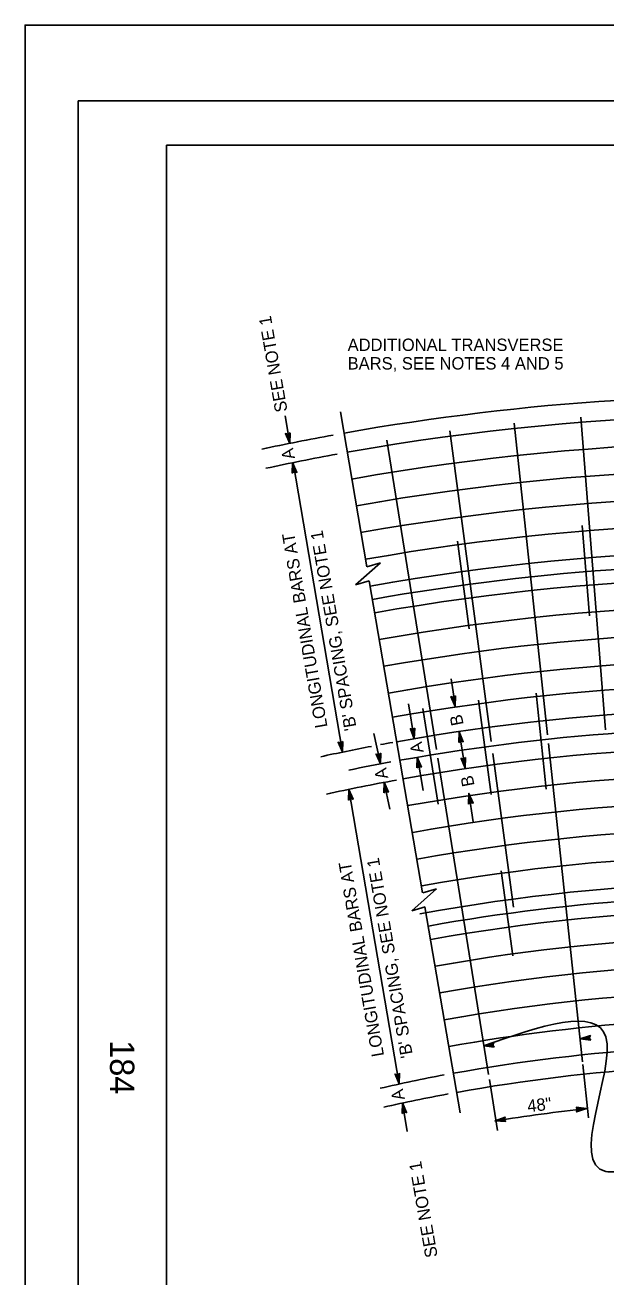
# Model space of a CAD drawing. Extents: x -893 to 867, y -474 to 712.
# Drawn here: x -893 to -565, y 3 to 712 of the extents above; entities that cross this region are included whole.
import ezdxf

# ---------------------------------------------------------------- set-up
doc = ezdxf.new("R2010")
doc.units = 0
for name, color, linetype in [('border_PLOTTING-ELEMENTS', 7, 'Continuous'), ('border_rw_22x34_Cut_Lines', 7, 'Continuous'), ('border_SHEET', 7, 'Continuous'), ('border_WITHIN-BORDER-anno', 7, 'Continuous'), ('rd_PAVEMENT', 7, 'Continuous'), ('rd_PAVEMENT-anno', 7, 'Continuous'), ('STR_Concrete A', 7, 'Continuous'), ('STR_Reinforcement A', 7, 'Continuous'), ('STR_Reinforcement B', 7, 'Continuous'), ('STR_Reinforcement C', 7, 'Continuous'), ('STR_Reinforcement D', 7, 'Continuous'), ('STR_Reinforcement E', 7, 'Continuous')]:
    doc.layers.add(name, color=color, linetype=linetype)

msp = doc.modelspace()

# ---------------------------------------------------------------- linework, layer by layer
at = {"layer": 'border_PLOTTING-ELEMENTS'}
for points in [[(-893.45, -474.04), (866.55, -474.04), (866.55, 711.96), (-893.45, 711.96)], [(-863.45, 668.96), (836.55, 668.96), (836.55, -431.04), (-863.45, -431.04)]]:
    msp.add_lwpolyline(points, close=True, dxfattribs=at)
at = {"layer": 'border_rw_22x34_Cut_Lines'}
msp.add_lwpolyline([(-863.45, 668.96), (836.55, 668.96), (836.55, -431.04), (-863.45, -431.04)], close=True, dxfattribs=at)
at = {"layer": 'border_SHEET'}
for p, q in [((-813.45, 643.96), (811.55, 643.96)), ((-813.45, -406.04), (-813.45, 643.96))]:
    msp.add_line(p, q, dxfattribs=at)
at = {"layer": 'rd_PAVEMENT'}
for p, q in [((-692.18, 407.47), (-706.27, 394.92)), ((-699.9, 405.14), (-692.18, 407.47)), ((-706.27, 394.92), (-698.55, 397.25)), ((-660.46, 222.85), (-674.55, 210.3)), ((-668.18, 220.52), (-660.46, 222.85)), ((-674.55, 210.3), (-666.83, 212.63))]:
    msp.add_line(p, q, dxfattribs=at)
at = {"layer": 'rd_PAVEMENT-anno'}
for p, q in [((-746.26, 490.72), (-743.58, 475.05)), ((-741.72, 464.15), (-713.72, 300.2)), ((-652.23, 341.63), (-649.75, 325.67)), ((-676.4, 327.44), (-673.08, 307.82)), ((-695.88, 310.72), (-692.29, 293.52)), ((-647.61, 311.87), (-644.31, 290.63)), ((-671.3, 297.28), (-668.13, 278.53)), ((-710.12, 279.11), (-681.61, 112.19)), ((-690.1, 283.06), (-686.93, 267.89)), ((-642.19, 276.95), (-639.67, 260.73)), ((-574.36, 92.98), (-577.58, 123.19)), ((-630.54, 114.8), (-625.9, 85.86)), ((-679.78, 101.45), (-677.03, 85.36))]:
    msp.add_line(p, q, dxfattribs=at)
for points in [[(-743.42, 481.1), (-743.61, 475.06), (-746, 480.61), (-745.62, 480.47), (-743.87, 476.4), (-743.72, 480.83), (-744.03, 480.56), (-744.11, 477.73), (-745.23, 480.33), (-744.85, 480.19), (-744.37, 479.06), (-744.33, 480.29), (-744.57, 480.08), (-746, 480.61), (-744.57, 480.08)], [(-742.14, 458.12), (-741.95, 464.17), (-739.56, 458.62), (-739.94, 458.76), (-741.69, 462.83), (-741.84, 458.39), (-741.53, 458.66), (-741.45, 461.5), (-740.32, 458.9), (-740.71, 459.04), (-741.19, 460.16), (-741.23, 458.93), (-740.99, 459.14), (-739.56, 458.62), (-740.99, 459.14)], [(-649.71, 332.08), (-649.9, 326.03), (-652.3, 331.59), (-651.91, 331.45), (-650.16, 327.38), (-650.02, 331.81), (-650.32, 331.54), (-650.41, 328.71), (-651.53, 331.31), (-651.15, 331.17), (-650.66, 330.04), (-650.63, 331.27), (-650.86, 331.06), (-652.3, 331.59), (-650.86, 331.06)], [(-672.67, 313.83), (-673.1, 307.79), (-675.27, 313.44), (-674.89, 313.29), (-673.31, 309.15), (-672.99, 313.57), (-673.3, 313.31), (-673.5, 310.48), (-674.52, 313.13), (-674.14, 312.97), (-673.7, 311.83), (-673.62, 313.06), (-673.86, 312.86), (-675.27, 313.44), (-673.86, 312.86)], [(-713.6, 306.29), (-713.79, 300.24), (-716.18, 305.8), (-715.8, 305.66), (-714.05, 301.59), (-713.91, 306.02), (-714.21, 305.75), (-714.3, 302.92), (-715.42, 305.52), (-715.04, 305.38), (-714.55, 304.25), (-714.51, 305.48), (-714.75, 305.27), (-716.18, 305.8), (-714.75, 305.27)], [(-647.88, 305.6), (-647.69, 311.65), (-645.3, 306.09), (-645.68, 306.23), (-647.43, 310.3), (-647.58, 305.87), (-647.27, 306.14), (-647.19, 308.98), (-646.06, 306.37), (-646.45, 306.52), (-646.93, 307.64), (-646.97, 306.41), (-646.73, 306.62), (-645.3, 306.09), (-646.73, 306.62)], [(-692.09, 299.53), (-692.28, 293.48), (-694.67, 299.03), (-694.29, 298.89), (-692.54, 294.82), (-692.39, 299.25), (-692.7, 298.98), (-692.79, 296.15), (-693.91, 298.75), (-693.52, 298.61), (-693.04, 297.48), (-693, 298.71), (-693.24, 298.5), (-694.67, 299.03), (-693.24, 298.5)], [(-671.6, 291.23), (-671.41, 297.28), (-669.02, 291.73), (-669.4, 291.87), (-671.15, 295.94), (-671.29, 291.51), (-670.99, 291.78), (-670.9, 294.61), (-669.78, 292.01), (-670.16, 292.15), (-670.65, 293.28), (-670.69, 292.05), (-670.45, 292.26), (-669.02, 291.73), (-670.45, 292.26)], [(-644.03, 297.12), (-644.22, 291.07), (-646.61, 296.63), (-646.23, 296.49), (-644.48, 292.42), (-644.33, 296.85), (-644.64, 296.58), (-644.72, 293.74), (-645.84, 296.35), (-645.46, 296.2), (-644.98, 295.08), (-644.94, 296.31), (-645.18, 296.1), (-646.61, 296.63), (-645.18, 296.1)], [(-710.3, 272.98), (-710.12, 279.03), (-707.72, 273.47), (-708.1, 273.61), (-709.86, 277.68), (-710, 273.25), (-709.7, 273.52), (-709.61, 276.36), (-708.49, 273.75), (-708.87, 273.9), (-709.35, 275.02), (-709.39, 273.79), (-709.16, 274), (-707.72, 273.47), (-709.16, 274)], [(-690.3, 277.04), (-690.11, 283.09), (-687.72, 277.53), (-688.1, 277.68), (-689.85, 281.75), (-689.99, 277.31), (-689.69, 277.58), (-689.6, 280.42), (-688.48, 277.82), (-688.86, 277.96), (-689.35, 279.08), (-689.39, 277.85), (-689.15, 278.06), (-687.72, 277.53), (-689.15, 278.06)], [(-642.33, 270.77), (-642.15, 276.82), (-639.75, 271.27), (-640.14, 271.41), (-641.89, 275.48), (-642.03, 271.04), (-641.73, 271.31), (-641.64, 274.15), (-640.52, 271.55), (-640.9, 271.69), (-641.38, 272.81), (-641.42, 271.58), (-641.19, 271.79), (-639.75, 271.27), (-641.19, 271.79)], [(-627.75, 133.04), (-633.75, 133.85), (-627.98, 135.66), (-628.16, 135.3), (-632.39, 133.97), (-627.99, 133.37), (-628.23, 133.7), (-631.04, 134.08), (-628.34, 134.93), (-628.52, 134.57), (-629.69, 134.2), (-628.47, 134.03), (-628.65, 134.29), (-627.98, 135.66), (-628.65, 134.29)], [(-573.09, 137), (-579.09, 137.8), (-573.32, 139.62), (-573.5, 139.25), (-577.72, 137.92), (-573.33, 137.33), (-573.57, 137.66), (-576.38, 138.03), (-573.68, 138.89), (-573.86, 138.52), (-575.02, 138.15), (-573.8, 137.99), (-573.99, 138.24), (-573.32, 139.62), (-573.99, 138.24)], [(-681.36, 118.31), (-681.55, 112.26), (-683.94, 117.81), (-683.56, 117.67), (-681.81, 113.6), (-681.66, 118.04), (-681.97, 117.77), (-682.06, 114.93), (-683.18, 117.53), (-682.79, 117.39), (-682.31, 116.27), (-682.27, 117.49), (-682.51, 117.29), (-683.94, 117.81), (-682.51, 117.29)], [(-680, 95.51), (-679.81, 101.56), (-677.42, 96), (-677.8, 96.14), (-679.55, 100.21), (-679.69, 95.78), (-679.39, 96.05), (-679.3, 98.89), (-678.18, 96.28), (-678.56, 96.43), (-679.05, 97.55), (-679.09, 96.32), (-678.85, 96.53), (-677.42, 96), (-678.85, 96.53)], [(-621.28, 90.92), (-627.32, 91.32), (-621.68, 93.51), (-621.84, 93.14), (-625.97, 91.53), (-621.54, 91.23), (-621.8, 91.54), (-624.63, 91.73), (-621.99, 92.76), (-622.15, 92.38), (-623.29, 91.94), (-622.06, 91.86), (-622.26, 92.1), (-621.68, 93.51), (-622.26, 92.1)], [(-581.49, 99.02), (-575.48, 98.33), (-581.21, 96.41), (-581.04, 96.78), (-576.84, 98.18), (-581.25, 98.69), (-581, 98.37), (-578.18, 98.04), (-580.87, 97.14), (-580.7, 97.51), (-579.54, 97.9), (-580.76, 98.04), (-580.57, 97.79), (-581.21, 96.41), (-580.57, 97.79)]]:
    msp.add_lwpolyline(points, close=True, dxfattribs=at)
for centre, radius, start, end in [((-469.93, -887.3), 1389.56, 100.32699, 102.01944), ((-466.68, -888.07), 1379.91, 100.44285, 102.14995), ((-469.93, -887.3), 1212.26, 100.22967, 100.56498), ((-469.93, -887.3), 1212.26, 100.81411, 102.1963), ((-469.93, -887.3), 1201.57, 100.37429, 101.52993), ((-469.93, -887.3), 1190.89, 100.30921, 102.26012), ((-462.46, -887.3), 1023.24, 100.91232, 102.98238), ((-469.93, -887.3), 1010.77, 100.49111, 102.59623), ((-469.03, -896.24), 1000.17, 96.08087, 99.10554)]:
    msp.add_arc(centre, radius, start, end, dxfattribs=at)
msp.add_spline([(-633.83, 133.92), (-564.61, 138.85), (-564.61, 62.72), (-555.03, 62.72)], degree=3, dxfattribs=at)
at = {"layer": 'STR_Concrete A'}
for p, q in [((-714.89, 492.91), (-699.9, 405.14)), ((-698.55, 397.25), (-668.36, 220.46)), ((-667.01, 212.58), (-647.08, 95.86))]:
    msp.add_line(p, q, dxfattribs=at)
for radius, start, end in [(1389.56, 74.51189, 100.06733), (1294.01, 74.39426, 100.0937), (1201.57, 74.26962, 100.12616), (1106.34, 74.12198, 100.15524), (1010.77, 73.9445, 100.20825)]:
    msp.add_arc((-469.93, -887.3), radius, start, end, dxfattribs=at)
at = {"layer": 'STR_Reinforcement A'}
for radius, start, end in [(1378.56, 81.95037, 100.07132), (1363.18, 81.94599, 100.07519), (1347.81, 81.9415, 100.07914), (1332.43, 81.93691, 100.09414), (1317.06, 81.93222, 100.08731), (1301.69, 81.92741, 100.09154), (1286.31, 81.92249, 100.09751), (1270.94, 81.91745, 100.10242), (1255.56, 83.77017, 100.10746), (1240.19, 83.71664, 100.11262), (1226.26, 83.66697, 100.1174), (1212.26, 83.6159, 100.12232), (1190.89, 83.53561, 100.13006), (1175.51, 83.47604, 100.1358), (1160.14, 83.4149, 100.12962), (1144.76, 83.3521, 100.13669), (1129.39, 82.65819, 100.14396), (1114.02, 82.66186, 100.34246), (1098.64, 82.66563, 100.1591), (1083.27, 82.66951, 100.167), (1067.89, 82.6735, 100.17512), (1052.52, 82.6776, 100.18774), (1037.15, 73.99936, 100.1951), (1021.77, 73.96773, 100.20268)]:
    msp.add_arc((-469.93, -887.3), radius, start, end, dxfattribs=at)
at = {"layer": 'STR_Reinforcement B'}
for p, q in [((-597.61, 309.99), (-616.43, 486.47)), ((-688.56, 476.85), (-660.48, 301.6)), ((-577.85, 124.74), (-597.08, 305.02)), ((-659.69, 296.67), (-630.99, 117.65))]:
    msp.add_line(p, q, dxfattribs=at)
at = {"layer": 'STR_Reinforcement C'}
for p, q in [((-564.78, 312.82), (-578.78, 489.96)), ((-629.48, 306.28), (-652.99, 482.08)), ((-616.94, 212.45), (-628.57, 299.47))]:
    msp.add_line(p, q, dxfattribs=at)
at = {"layer": 'STR_Reinforcement D'}
for p, q in [((-598.34, 279.17), (-604.15, 333.61)), ((-629.49, 276.1), (-636.64, 329.62)), ((-668.25, 324.85), (-659.59, 270.79))]:
    msp.add_line(p, q, dxfattribs=at)
at = {"layer": 'STR_Reinforcement E'}
for p, q in [((-573.89, 377.38), (-577.93, 428.49)), ((-642.03, 369.92), (-648.67, 419.6)), ((-623.86, 232.94), (-617.25, 184.84))]:
    msp.add_line(p, q, dxfattribs=at)

# ---------------------------------------------------------------- texts
at = {"layer": 'border_WITHIN-BORDER-anno'}
msp.add_text('184', height=13.779, rotation=270, dxfattribs=at).set_placement((-845.36, 137.06))
at = {"layer": 'rd_PAVEMENT-anno'}
for s, rotation, p in [('SEE NOTE 1', 99.91086, (-744.81, 493.37)), ('A', 101.06471, (-740.54, 466.62)), ("'B' SPACING, SEE NOTE 1", 99.74829, (-705.6, 312.93)), ('LONGITUDINAL BARS AT', 99.74829, (-722.18, 314.5)), ('B', 101.06471, (-645.07, 315.86)), ('A', 101.06471, (-667.71, 300.3)), ('A', 101.06471, (-687.76, 285.56)), ('B', 101.06471, (-638.91, 281.37)), ('LONGITUDINAL BARS AT', 99.74829, (-690.15, 128.3)), ("'B' SPACING, SEE NOTE 1", 99.74829, (-673.73, 127.55)), ('A', 101.06471, (-678.38, 103.68)), ('48"', 6.42654, (-608.7, 96.23)), ('SEE NOTE 1', 99.91086, (-659.77, 14.57))]:
    msp.add_text(s, height=7, rotation=rotation, dxfattribs=at).set_placement(p)
for s, p in [('ADDITIONAL TRANSVERSE', (-710.81, 527.37)), ('BARS, SEE NOTES 4 AND 5', (-710.81, 516.87))]:
    msp.add_text(s, height=7, dxfattribs=at).set_placement(p)

doc.saveas('drawing.dxf')
